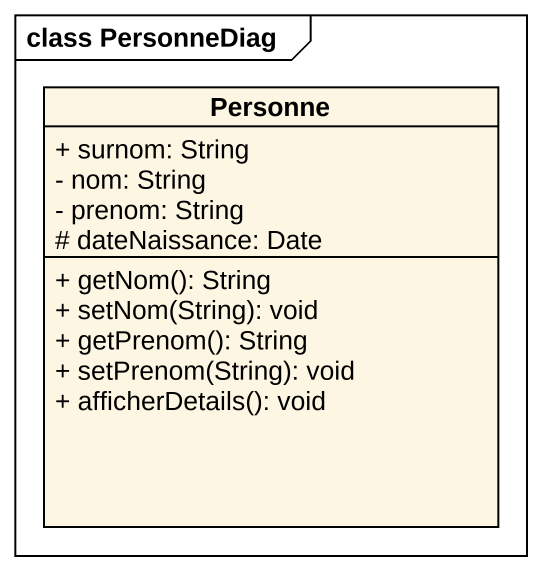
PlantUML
@startuml
mainframe class PersonneDiag
hide circle
hide empty members
skinparam classAttributeIconSize 0
class Personne {
  + surnom: String
  - nom: String
  - prenom: String
  # dateNaissance: Date
  + getNom(): String
  + setNom(String): void
  + getPrenom(): String
  + setPrenom(String): void
  + afficherDetails(): void
}
@enduml
